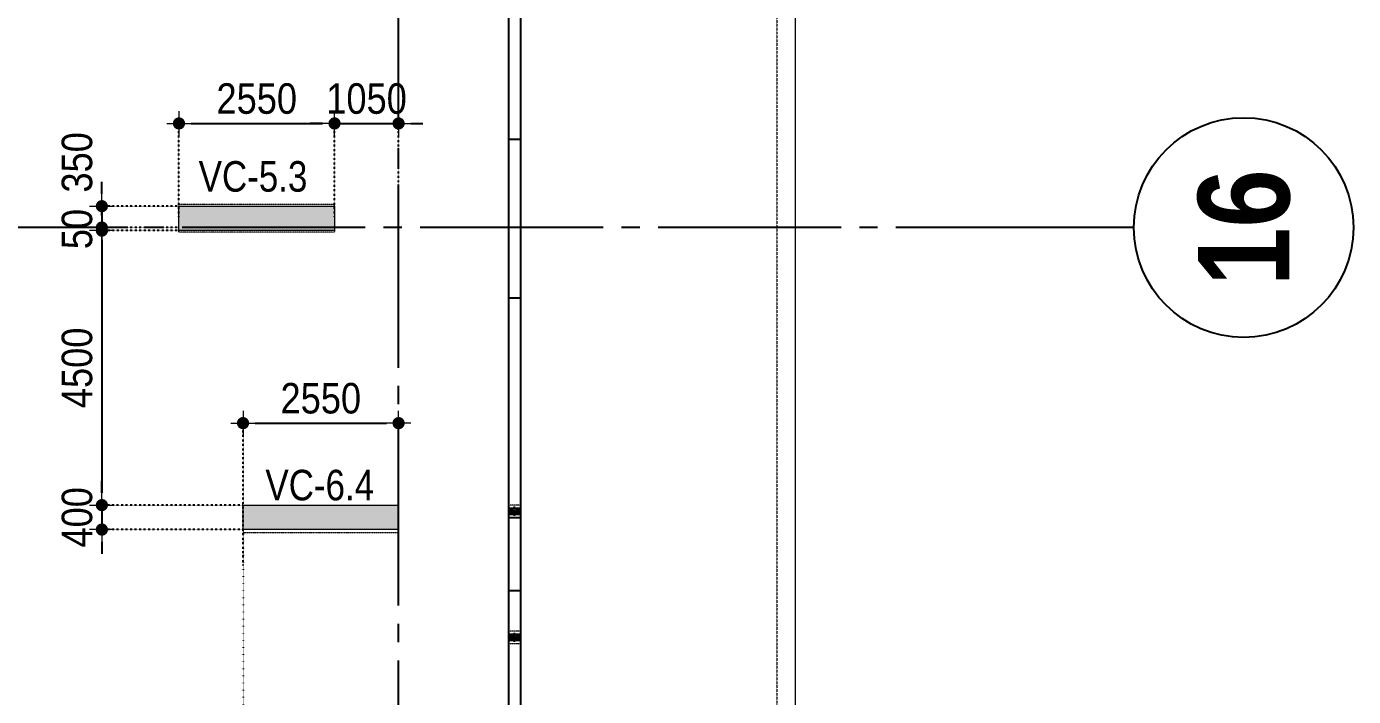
# Model space of a CAD drawing. Header units: millimetres. Extents: x -3973692 to -2843767, y 592734 to 838475.
# Drawn here: x -3455044 to -3433292, y 634745 to 645725 of the extents above; entities that cross this region are included whole.
import ezdxf
from ezdxf.enums import TextEntityAlignment as Align

# ---------------------------------------------------------------- set-up
doc = ezdxf.new("R2010")
doc.units = ezdxf.units.MM
doc.header["$MEASUREMENT"] = 0
doc.header["$PDMODE"] = 3
doc.header["$PDSIZE"] = -20
for name, pattern in [('CHG_XX_Cot_Tang 1$0$CENTER', [20.2, 12.7, -2.5, 2.5, -2.5]), ('CHG_XX_Cot_Tang 1$0$CENTER2', [28.575, 19.05, -3.175, 3.175, -3.175]), ('CHG_XX_Cot_Tang 1$0$HIDDEN', [0.375, 0.25, -0.125]), ('CHG_XX_Cot_Tang 1$0$MB_Luoi truc$0$HTT Hidden 21', [3, 2, -1]), ('CHG_XX_Luoi truc$0$MB_Luoi truc$0$Center101', [13, 10, -1, 1, -1]), ('DIVIDE2', [15.875, 6.35, -3.175, 0, -3.175, 0, -3.175]), ('DOT2', [0.125, 0, -0.125]), ('HIDDEN5', [2.8375, 1.25, -1.5875])]:
    doc.linetypes.add(name, pattern=pattern)
doc.layers.get('0').update_dxf_attribs({"lineweight": 9})
doc.layers.get('Defpoints').update_dxf_attribs({"color": 10, "lineweight": 0})
for name, color, linetype, lineweight in [("'S_General_Dim_1", 1, 'Continuous', 18), ("'S_General_Divide_3 Intermediate", 3, 'DIVIDE2', 40), ("CHG_XX_Cot_Tang 1$0$'S_Steel_Cont_2 Normal", 2, 'Continuous', 25), ("CHG_XX_Cot_Tang 1$0$'S_Steel_Cont_2 Normal_Plate", 150, 'Continuous', 15), ('CHG_XX_Cot_Tang 1$0$Cot thep', 51, 'Continuous', 15), ('CHG_XX_Cot_Tang 1$0$Net thay Tuong', 3, 'Continuous', 20), ('CHG_XX_Cot_Tang 1$0$NS-Pier', 150, 'Continuous', 9), ('CHG_XX_Cot_Tang 1$0$NS-Pier @ 1', 150, 'Continuous', 9), ('CHG_XX_Cot_Tang 1$0$NS-Pier @ 100', 150, 'Continuous', 9), ('CHG_XX_Cot_Tang 1$0$NS-Pier @ 150 VP1', 150, 'Continuous', 9), ('CHG_XX_Cot_Tang 1$0$NS-Pier @ 150 VP2', 150, 'Continuous', 9), ('CHG_XX_Cot_Tang 1$0$NS-Pier @ 150 VP3', 150, 'Continuous', 9), ('CHG_XX_Cot_Tang 1$0$NS-Pier @ 150 VP4', 150, 'Continuous', 9), ('CHG_XX_Cot_Tang 1$0$NS-Pier @ 150 VP5', 150, 'Continuous', 9), ('CHG_XX_Cot_Tang 1$0$NS-Pier @ 150 VP6', 150, 'Continuous', 9), ('CHG_XX_Cot_Tang 1$0$NS-Pier @ 150 VP7', 150, 'Continuous', 9), ('CHG_XX_Cot_Tang 1$0$NS-Pier @ 150 VP8', 150, 'Continuous', 9), ('CHG_XX_Cot_Tang 1$0$NS-Pier @ 150 VP9', 150, 'Continuous', 9), ('CHG_XX_Cot_Tang 1$0$NS-Pier @ 150 VPModel', 150, 'Continuous', 9), ('CHG_XX_Cot_Tang 1$0$NS-Pier @ 200 VP11', 150, 'Continuous', 9), ('CHG_XX_Cot_Tang 1$0$NS-Pier @ 200 VP12', 150, 'Continuous', 9), ('CHG_XX_Cot_Tang 1$0$NS-Pier @ 200 VP13', 150, 'Continuous', 9), ('CHG_XX_Cot_Tang 1$0$NS-Pier @ 200 VP14', 150, 'Continuous', 9), ('CHG_XX_Cot_Tang 1$0$NS-Pier @ 200 VP15', 150, 'Continuous', 9), ('CHG_XX_Cot_Tang 1$0$NS-Pier @ 200 VP16', 150, 'Continuous', 9), ('CHG_XX_Cot_Tang 1$0$NS-Pier @ 200 VP17', 150, 'Continuous', 9), ('CHG_XX_Cot_Tang 1$0$NS-Pier @ 200 VP18', 150, 'Continuous', 9), ('CHG_XX_Cot_Tang 1$0$NS-Pier @ 200 VP19', 150, 'Continuous', 9), ('CHG_XX_Cot_Tang 1$0$NS-Pier @ 200 VP21', 150, 'Continuous', 9), ('CHG_XX_Cot_Tang 1$0$NS-Pier @ 200 VP22', 150, 'Continuous', 9), ('CHG_XX_Cot_Tang 1$0$NS-Pier @ 200 VP23', 150, 'Continuous', 9), ('CHG_XX_Cot_Tang 1$0$NS-Pier @ 200 VP24', 150, 'Continuous', 9), ('CHG_XX_Cot_Tang 1$0$NS-Pier @ 200 VP25', 150, 'Continuous', 9), ('CHG_XX_Cot_Tang 1$0$NS-Pier @ 200 VP26', 150, 'Continuous', 9), ('CHG_XX_Cot_Tang 1$0$NS-Pier @ 200 VP27', 150, 'Continuous', 9), ('CHG_XX_Cot_Tang 1$0$NS-Pier @ 200 VP28', 150, 'Continuous', 9), ('CHG_XX_Cot_Tang 1$0$NS-Pier @ 200 VP30', 150, 'Continuous', 9), ('CHG_XX_Cot_Tang 1$0$NS-Pier @ 200 VP31', 150, 'Continuous', 9), ('CHG_XX_Cot_Tang 1$0$NS-Pier @ 200 VP32', 150, 'Continuous', 9), ('CHG_XX_Cot_Tang 1$0$NS-Pier @ 200 VP33', 150, 'Continuous', 9), ('CHG_XX_Cot_Tang 1$0$NS-Pier @ 200 VP34', 150, 'Continuous', 9), ('CHG_XX_Cot_Tang 1$0$NS-Pier @ 200 VP35', 150, 'Continuous', 9), ('CHG_XX_Cot_Tang 1$0$NS-Pier @ 200 VP36', 150, 'Continuous', 9), ('CHG_XX_Cot_Tang 1$0$NS-Pier @ 200 VP37', 150, 'Continuous', 9), ('CHG_XX_Cot_Tang 1$0$NS-Pier @ 200 VPModel', 150, 'Continuous', 9), ('CHG_XX_Cot_Tang 1$0$NS-Pier @ 350 VP10', 150, 'Continuous', 9), ('CHG_XX_Cot_Tang 1$0$NS-Pier @ 350 VP20', 150, 'Continuous', 9), ('CHG_XX_Cot_Tang 1$0$NS-Pier @ 350 VP29', 150, 'Continuous', 9), ('CHG_XX_Cot_Tang 1$0$NS-Pier @ 350 VPModel', 150, 'Continuous', 9), ('TEXT', 7, 'Continuous', 15)]:
    doc.layers.add(name, color=color, linetype=linetype, lineweight=lineweight)
for name, color, linetype in [("CHG_XX_Cot_Tang 1$0$'S_Concrete_Center_1", 8, 'CHG_XX_Cot_Tang 1$0$CENTER2'), ("CHG_XX_Cot_Tang 1$0$'S_Steel_ Bold", 8, 'Continuous'), ('CHG_XX_Cot_Tang 1$0$Vach VH3', 3, 'Continuous'), ('CHG_XX_Luoi truc$0$Grid', 34, 'Continuous'), ('CHG_XX_Luoi truc$0$Grid Line', 251, 'CHG_XX_Luoi truc$0$MB_Luoi truc$0$Center101'), ('dim', 1, 'Continuous')]:
    doc.layers.add(name, color=color, linetype=linetype)
doc.styles.add('arial', font='arial.ttf', dxfattribs={"width": 0.85})
doc.styles.add('CHG_XX_Luoi truc$0$MB_Luoi truc$0$Grid A-F$0$VNI-HelveCB', font='')
doc.styles.add('TTP-HelCon', font='')
doc.styles.get('CHG_XX_Luoi truc$0$MB_Luoi truc$0$Grid A-F$0$VNI-HelveCB').set_extended_font_data('VNI-Helve-Condense', bold=True)
doc.styles.get('TTP-HelCon').set_extended_font_data('VNI-Helve-Condense')
doc.dimstyles.new('200', dxfattribs={"dimscale": 200, "dimtxt": 2.5, "dimasz": 1, "dimexe": 0, "dimexo": 0, "dimgap": 0.75, "dimtad": 1, "dimdec": 0, "dimrnd": 10, "dimzin": 9, "dimdsep": 46, "dimtxsty": 'arial', "dimblk1": 'DIMDOT', "dimblk2": 'DIMDOT', "dimsah": 1, "dimcen": 2, "dimdle": 3, "dimclre": 8, "dimclrt": 2, "dimadec": 0, "dimazin": 0, "dimtfac": 1, "dimtdec": 0, "dimtix": 1, "dimtmove": 2, "dimatfit": 3, "dimldrblk": 'DIMPIJL', "dimfxl": 1, "dimtvp": 1.8, "dimtolj": 1, "dimtzin": 0, "dimarcsym": 0})

# ---------------------------------------------------------------- blocks, each defined once
blk = doc.blocks.new('*U3260')
at = {"layer": 'CHG_XX_Cot_Tang 1$0$NS-Pier @ 1'}
h = blk.add_hatch(color=256, dxfattribs=at)
h.dxf.hatch_style = 1
h.paths.add_polyline_path([(400, 0), (0, 0), (0, -2550), (400, -2550)])
at = {"layer": 'CHG_XX_Cot_Tang 1$0$NS-Pier @ 100'}
h = blk.add_hatch(color=256, dxfattribs=at)
h.dxf.hatch_style = 1
h.paths.add_polyline_path([(400, 0), (0, 0), (0, -2550), (400, -2550)])
at = {"layer": 'CHG_XX_Cot_Tang 1$0$NS-Pier @ 150 VP1'}
h = blk.add_hatch(color=256, dxfattribs=at)
h.dxf.hatch_style = 1
h.paths.add_polyline_path([(400, 0), (0, 0), (0, -2550), (400, -2550)])
at = {"layer": 'CHG_XX_Cot_Tang 1$0$NS-Pier @ 150 VP2'}
h = blk.add_hatch(color=256, dxfattribs=at)
h.dxf.hatch_style = 1
h.paths.add_polyline_path([(400, 0), (0, 0), (0, -2550), (400, -2550)])
at = {"layer": 'CHG_XX_Cot_Tang 1$0$NS-Pier @ 150 VP3'}
h = blk.add_hatch(color=256, dxfattribs=at)
h.dxf.hatch_style = 1
h.paths.add_polyline_path([(400, 0), (0, 0), (0, -2550), (400, -2550)])
at = {"layer": 'CHG_XX_Cot_Tang 1$0$NS-Pier @ 150 VP4'}
h = blk.add_hatch(color=256, dxfattribs=at)
h.dxf.hatch_style = 1
h.paths.add_polyline_path([(400, 0), (0, 0), (0, -2550), (400, -2550)])
at = {"layer": 'CHG_XX_Cot_Tang 1$0$NS-Pier @ 150 VP5'}
h = blk.add_hatch(color=256, dxfattribs=at)
h.dxf.hatch_style = 1
h.paths.add_polyline_path([(400, 0), (0, 0), (0, -2550), (400, -2550)])
at = {"layer": 'CHG_XX_Cot_Tang 1$0$NS-Pier @ 150 VP6'}
h = blk.add_hatch(color=256, dxfattribs=at)
h.dxf.hatch_style = 1
h.paths.add_polyline_path([(400, 0), (0, 0), (0, -2550), (400, -2550)])
at = {"layer": 'CHG_XX_Cot_Tang 1$0$NS-Pier @ 150 VP7'}
h = blk.add_hatch(color=256, dxfattribs=at)
h.dxf.hatch_style = 1
h.paths.add_polyline_path([(400, 0), (0, 0), (0, -2550), (400, -2550)])
at = {"layer": 'CHG_XX_Cot_Tang 1$0$NS-Pier @ 150 VP8'}
h = blk.add_hatch(color=256, dxfattribs=at)
h.dxf.hatch_style = 1
h.paths.add_polyline_path([(400, 0), (0, 0), (0, -2550), (400, -2550)])
at = {"layer": 'CHG_XX_Cot_Tang 1$0$NS-Pier @ 150 VP9'}
h = blk.add_hatch(color=256, dxfattribs=at)
h.dxf.hatch_style = 1
h.paths.add_polyline_path([(400, 0), (0, 0), (0, -2550), (400, -2550)])
at = {"layer": 'CHG_XX_Cot_Tang 1$0$NS-Pier @ 150 VPModel'}
h = blk.add_hatch(color=256, dxfattribs=at)
h.dxf.hatch_style = 1
h.paths.add_polyline_path([(400, 0), (0, 0), (0, -2550), (400, -2550)])
at = {"layer": 'CHG_XX_Cot_Tang 1$0$NS-Pier @ 200 VP11'}
h = blk.add_hatch(color=256, dxfattribs=at)
h.dxf.hatch_style = 1
h.paths.add_polyline_path([(400, 0), (0, 0), (0, -2550), (400, -2550)])
at = {"layer": 'CHG_XX_Cot_Tang 1$0$NS-Pier @ 200 VP12'}
h = blk.add_hatch(color=256, dxfattribs=at)
h.dxf.hatch_style = 1
h.paths.add_polyline_path([(400, 0), (0, 0), (0, -2550), (400, -2550)])
at = {"layer": 'CHG_XX_Cot_Tang 1$0$NS-Pier @ 200 VP13'}
h = blk.add_hatch(color=256, dxfattribs=at)
h.dxf.hatch_style = 1
h.paths.add_polyline_path([(400, 0), (0, 0), (0, -2550), (400, -2550)])
at = {"layer": 'CHG_XX_Cot_Tang 1$0$NS-Pier @ 200 VP14'}
h = blk.add_hatch(color=256, dxfattribs=at)
h.dxf.hatch_style = 1
h.paths.add_polyline_path([(400, 0), (0, 0), (0, -2550), (400, -2550)])
at = {"layer": 'CHG_XX_Cot_Tang 1$0$NS-Pier @ 200 VP15'}
h = blk.add_hatch(color=256, dxfattribs=at)
h.dxf.hatch_style = 1
h.paths.add_polyline_path([(400, 0), (0, 0), (0, -2550), (400, -2550)])
at = {"layer": 'CHG_XX_Cot_Tang 1$0$NS-Pier @ 200 VP16'}
h = blk.add_hatch(color=256, dxfattribs=at)
h.dxf.hatch_style = 1
h.paths.add_polyline_path([(400, 0), (0, 0), (0, -2550), (400, -2550)])
at = {"layer": 'CHG_XX_Cot_Tang 1$0$NS-Pier @ 200 VP17'}
h = blk.add_hatch(color=256, dxfattribs=at)
h.dxf.hatch_style = 1
h.paths.add_polyline_path([(400, 0), (0, 0), (0, -2550), (400, -2550)])
at = {"layer": 'CHG_XX_Cot_Tang 1$0$NS-Pier @ 200 VP18'}
h = blk.add_hatch(color=256, dxfattribs=at)
h.dxf.hatch_style = 1
h.paths.add_polyline_path([(400, 0), (0, 0), (0, -2550), (400, -2550)])
at = {"layer": 'CHG_XX_Cot_Tang 1$0$NS-Pier @ 200 VP19'}
h = blk.add_hatch(color=256, dxfattribs=at)
h.dxf.hatch_style = 1
h.paths.add_polyline_path([(400, 0), (0, 0), (0, -2550), (400, -2550)])
at = {"layer": 'CHG_XX_Cot_Tang 1$0$NS-Pier @ 200 VP21'}
h = blk.add_hatch(color=256, dxfattribs=at)
h.dxf.hatch_style = 1
h.paths.add_polyline_path([(400, 0), (0, 0), (0, -2550), (400, -2550)])
at = {"layer": 'CHG_XX_Cot_Tang 1$0$NS-Pier @ 200 VP22'}
h = blk.add_hatch(color=256, dxfattribs=at)
h.dxf.hatch_style = 1
h.paths.add_polyline_path([(400, 0), (0, 0), (0, -2550), (400, -2550)])
at = {"layer": 'CHG_XX_Cot_Tang 1$0$NS-Pier @ 200 VP23'}
h = blk.add_hatch(color=256, dxfattribs=at)
h.dxf.hatch_style = 1
h.paths.add_polyline_path([(400, 0), (0, 0), (0, -2550), (400, -2550)])
at = {"layer": 'CHG_XX_Cot_Tang 1$0$NS-Pier @ 200 VP24'}
h = blk.add_hatch(color=256, dxfattribs=at)
h.dxf.hatch_style = 1
h.paths.add_polyline_path([(400, 0), (0, 0), (0, -2550), (400, -2550)])
at = {"layer": 'CHG_XX_Cot_Tang 1$0$NS-Pier @ 200 VP25'}
h = blk.add_hatch(color=256, dxfattribs=at)
h.dxf.hatch_style = 1
h.paths.add_polyline_path([(400, 0), (0, 0), (0, -2550), (400, -2550)])
at = {"layer": 'CHG_XX_Cot_Tang 1$0$NS-Pier @ 200 VP26'}
h = blk.add_hatch(color=256, dxfattribs=at)
h.dxf.hatch_style = 1
h.paths.add_polyline_path([(400, 0), (0, 0), (0, -2550), (400, -2550)])
at = {"layer": 'CHG_XX_Cot_Tang 1$0$NS-Pier @ 200 VP27'}
h = blk.add_hatch(color=256, dxfattribs=at)
h.dxf.hatch_style = 1
h.paths.add_polyline_path([(400, 0), (0, 0), (0, -2550), (400, -2550)])
at = {"layer": 'CHG_XX_Cot_Tang 1$0$NS-Pier @ 200 VP28'}
h = blk.add_hatch(color=256, dxfattribs=at)
h.dxf.hatch_style = 1
h.paths.add_polyline_path([(400, 0), (0, 0), (0, -2550), (400, -2550)])
at = {"layer": 'CHG_XX_Cot_Tang 1$0$NS-Pier @ 200 VP30'}
h = blk.add_hatch(color=256, dxfattribs=at)
h.dxf.hatch_style = 1
h.paths.add_polyline_path([(400, 0), (0, 0), (0, -2550), (400, -2550)])
at = {"layer": 'CHG_XX_Cot_Tang 1$0$NS-Pier @ 200 VP31'}
h = blk.add_hatch(color=256, dxfattribs=at)
h.dxf.hatch_style = 1
h.paths.add_polyline_path([(400, 0), (0, 0), (0, -2550), (400, -2550)])
at = {"layer": 'CHG_XX_Cot_Tang 1$0$NS-Pier @ 200 VP32'}
h = blk.add_hatch(color=256, dxfattribs=at)
h.dxf.hatch_style = 1
h.paths.add_polyline_path([(400, 0), (0, 0), (0, -2550), (400, -2550)])
at = {"layer": 'CHG_XX_Cot_Tang 1$0$NS-Pier @ 200 VP33'}
h = blk.add_hatch(color=256, dxfattribs=at)
h.dxf.hatch_style = 1
h.paths.add_polyline_path([(400, 0), (0, 0), (0, -2550), (400, -2550)])
at = {"layer": 'CHG_XX_Cot_Tang 1$0$NS-Pier @ 200 VP34'}
h = blk.add_hatch(color=256, dxfattribs=at)
h.dxf.hatch_style = 1
h.paths.add_polyline_path([(400, 0), (0, 0), (0, -2550), (400, -2550)])
at = {"layer": 'CHG_XX_Cot_Tang 1$0$NS-Pier @ 200 VP35'}
h = blk.add_hatch(color=256, dxfattribs=at)
h.dxf.hatch_style = 1
h.paths.add_polyline_path([(400, 0), (0, 0), (0, -2550), (400, -2550)])
at = {"layer": 'CHG_XX_Cot_Tang 1$0$NS-Pier @ 200 VP36'}
h = blk.add_hatch(color=256, dxfattribs=at)
h.dxf.hatch_style = 1
h.paths.add_polyline_path([(400, 0), (0, 0), (0, -2550), (400, -2550)])
at = {"layer": 'CHG_XX_Cot_Tang 1$0$NS-Pier @ 200 VP37'}
h = blk.add_hatch(color=256, dxfattribs=at)
h.dxf.hatch_style = 1
h.paths.add_polyline_path([(400, 0), (0, 0), (0, -2550), (400, -2550)])
at = {"layer": 'CHG_XX_Cot_Tang 1$0$NS-Pier @ 200 VPModel'}
h = blk.add_hatch(color=256, dxfattribs=at)
h.dxf.hatch_style = 1
h.paths.add_polyline_path([(400, 0), (0, 0), (0, -2550), (400, -2550)])
at = {"layer": 'CHG_XX_Cot_Tang 1$0$NS-Pier @ 350 VP10'}
h = blk.add_hatch(color=256, dxfattribs=at)
h.dxf.hatch_style = 1
h.paths.add_polyline_path([(400, 0), (0, 0), (0, -2550), (400, -2550)])
at = {"layer": 'CHG_XX_Cot_Tang 1$0$NS-Pier @ 350 VP20'}
h = blk.add_hatch(color=256, dxfattribs=at)
h.dxf.hatch_style = 1
h.paths.add_polyline_path([(400, 0), (0, 0), (0, -2550), (400, -2550)])
at = {"layer": 'CHG_XX_Cot_Tang 1$0$NS-Pier @ 350 VP29'}
h = blk.add_hatch(color=256, dxfattribs=at)
h.dxf.hatch_style = 1
h.paths.add_polyline_path([(400, 0), (0, 0), (0, -2550), (400, -2550)])
at = {"layer": 'CHG_XX_Cot_Tang 1$0$NS-Pier @ 350 VPModel'}
h = blk.add_hatch(color=256, dxfattribs=at)
h.dxf.hatch_style = 1
h.paths.add_polyline_path([(400, 0), (0, 0), (0, -2550), (400, -2550)])
blk = doc.blocks.new('CHG_XX_Cot_Tang 1$0$Block A_C450x2250')
at = {"layer": 'CHG_XX_Cot_Tang 1$0$NS-Pier', "color": 9, "linetype": 'CHG_XX_Cot_Tang 1$0$MB_Luoi truc$0$HTT Hidden 21'}
blk.add_lwpolyline([(0, 0), (-50, 0), (-50, -2550), (0, -2550)], dxfattribs=at)
at = {"layer": 'CHG_XX_Cot_Tang 1$0$NS-Pier'}
blk.add_lwpolyline([(400, -2550), (0, -2550), (0, 0), (400, 0)], close=True, dxfattribs=at)
blk.add_blockref('*U3260', (0, 0), dxfattribs=at)
blk = doc.blocks.new('*U2973')
at = {"layer": "CHG_XX_Cot_Tang 1$0$'S_Steel_ Bold", "linetype": 'CHG_XX_Cot_Tang 1$0$CENTER', "ltscale": 0.05}
for p, q in [((-13, 0), (13, 0)), ((0, 13), (0, -13))]:
    blk.add_line(p, q, dxfattribs=at)
at = {"layer": "CHG_XX_Cot_Tang 1$0$'S_Steel_ Bold", "color": 1}
blk.add_circle((0, 0), 7, dxfattribs=at)
blk = doc.blocks.new('CHG_XX_Cot_Tang 1$0$A$C42BB3C5E')
at = {"color": 8, "linetype": 'CHG_XX_Cot_Tang 1$0$MB_Luoi truc$0$HTT Hidden 21'}
blk.add_lwpolyline([(-75, -113), (125, -113), (125, 87), (-75, 87)], close=True, dxfattribs=at)
at = {"layer": "CHG_XX_Cot_Tang 1$0$'S_Concrete_Center_1"}
for p, q in [((25, 63), (25, -88)), ((125, -13), (-83, -13))]:
    blk.add_line(p, q, dxfattribs=at)
at = {"layer": "CHG_XX_Cot_Tang 1$0$'S_Steel_Cont_2 Normal"}
blk.add_lwpolyline([(-37, -15, 0.414214), (-43, -21), (-43, -50), (-50, -50), (-50, 25), (-43, 25), (-43, -4, 0.414214), (-37, -10), (87, -10, 0.414214), (93, -4), (93, 25), (100, 25), (100, -50), (93, -50), (93, -21, 0.414214), (87, -15)], format="xyb", close=True, dxfattribs=at)
at = {"layer": "CHG_XX_Cot_Tang 1$0$'S_Steel_Cont_2 Normal_Plate"}
blk.add_lwpolyline([(115, 45), (115, -70), (-65, -70), (-65, 45)], close=True, dxfattribs=at)
at = {"layer": "CHG_XX_Cot_Tang 1$0$'S_Steel_ Bold"}
for p in [(-10, 20), (60, 20)]:
    blk.add_blockref('*U2973', p, dxfattribs=at)
at = {"layer": "CHG_XX_Cot_Tang 1$0$'S_Steel_ Bold", "xscale": -1, "rotation": 180}
for p in [(-10, -45), (60, -45)]:
    blk.add_blockref('*U2973', p, dxfattribs=at)
blk = doc.blocks.new('CHG_XX_Cot_Tang 1$0$net pergola')
at = {"layer": 'CHG_XX_Cot_Tang 1$0$Net thay Tuong', "rotation": 180}
for p in [(67057, -23712), (67057, -25779)]:
    blk.add_blockref('CHG_XX_Cot_Tang 1$0$A$C42BB3C5E', p, dxfattribs=at)
blk = doc.blocks.new('*U3261')
at = {"layer": 'CHG_XX_Cot_Tang 1$0$NS-Pier @ 1'}
h = blk.add_hatch(color=256, dxfattribs=at)
h.dxf.hatch_style = 1
h.paths.add_polyline_path([(200, 0), (-200, 0), (-200, -2550), (200, -2550)])
at = {"layer": 'CHG_XX_Cot_Tang 1$0$NS-Pier @ 100'}
h = blk.add_hatch(color=256, dxfattribs=at)
h.dxf.hatch_style = 1
h.paths.add_polyline_path([(200, 0), (-200, 0), (-200, -2550), (200, -2550)])
at = {"layer": 'CHG_XX_Cot_Tang 1$0$NS-Pier @ 150 VP1'}
h = blk.add_hatch(color=256, dxfattribs=at)
h.dxf.hatch_style = 1
h.paths.add_polyline_path([(200, 0), (-200, 0), (-200, -2550), (200, -2550)])
at = {"layer": 'CHG_XX_Cot_Tang 1$0$NS-Pier @ 150 VP2'}
h = blk.add_hatch(color=256, dxfattribs=at)
h.dxf.hatch_style = 1
h.paths.add_polyline_path([(200, 0), (-200, 0), (-200, -2550), (200, -2550)])
at = {"layer": 'CHG_XX_Cot_Tang 1$0$NS-Pier @ 150 VP3'}
h = blk.add_hatch(color=256, dxfattribs=at)
h.dxf.hatch_style = 1
h.paths.add_polyline_path([(200, 0), (-200, 0), (-200, -2550), (200, -2550)])
at = {"layer": 'CHG_XX_Cot_Tang 1$0$NS-Pier @ 150 VP4'}
h = blk.add_hatch(color=256, dxfattribs=at)
h.dxf.hatch_style = 1
h.paths.add_polyline_path([(200, 0), (-200, 0), (-200, -2550), (200, -2550)])
at = {"layer": 'CHG_XX_Cot_Tang 1$0$NS-Pier @ 150 VP5'}
h = blk.add_hatch(color=256, dxfattribs=at)
h.dxf.hatch_style = 1
h.paths.add_polyline_path([(200, 0), (-200, 0), (-200, -2550), (200, -2550)])
at = {"layer": 'CHG_XX_Cot_Tang 1$0$NS-Pier @ 150 VP6'}
h = blk.add_hatch(color=256, dxfattribs=at)
h.dxf.hatch_style = 1
h.paths.add_polyline_path([(200, 0), (-200, 0), (-200, -2550), (200, -2550)])
at = {"layer": 'CHG_XX_Cot_Tang 1$0$NS-Pier @ 150 VP7'}
h = blk.add_hatch(color=256, dxfattribs=at)
h.dxf.hatch_style = 1
h.paths.add_polyline_path([(200, 0), (-200, 0), (-200, -2550), (200, -2550)])
at = {"layer": 'CHG_XX_Cot_Tang 1$0$NS-Pier @ 150 VP8'}
h = blk.add_hatch(color=256, dxfattribs=at)
h.dxf.hatch_style = 1
h.paths.add_polyline_path([(200, 0), (-200, 0), (-200, -2550), (200, -2550)])
at = {"layer": 'CHG_XX_Cot_Tang 1$0$NS-Pier @ 150 VP9'}
h = blk.add_hatch(color=256, dxfattribs=at)
h.dxf.hatch_style = 1
h.paths.add_polyline_path([(200, 0), (-200, 0), (-200, -2550), (200, -2550)])
at = {"layer": 'CHG_XX_Cot_Tang 1$0$NS-Pier @ 150 VPModel'}
h = blk.add_hatch(color=256, dxfattribs=at)
h.dxf.hatch_style = 1
h.paths.add_polyline_path([(200, 0), (-200, 0), (-200, -2550), (200, -2550)])
at = {"layer": 'CHG_XX_Cot_Tang 1$0$NS-Pier @ 200 VP11'}
h = blk.add_hatch(color=256, dxfattribs=at)
h.dxf.hatch_style = 1
h.paths.add_polyline_path([(200, 0), (-200, 0), (-200, -2550), (200, -2550)])
at = {"layer": 'CHG_XX_Cot_Tang 1$0$NS-Pier @ 200 VP12'}
h = blk.add_hatch(color=256, dxfattribs=at)
h.dxf.hatch_style = 1
h.paths.add_polyline_path([(200, 0), (-200, 0), (-200, -2550), (200, -2550)])
at = {"layer": 'CHG_XX_Cot_Tang 1$0$NS-Pier @ 200 VP13'}
h = blk.add_hatch(color=256, dxfattribs=at)
h.dxf.hatch_style = 1
h.paths.add_polyline_path([(200, 0), (-200, 0), (-200, -2550), (200, -2550)])
at = {"layer": 'CHG_XX_Cot_Tang 1$0$NS-Pier @ 200 VP14'}
h = blk.add_hatch(color=256, dxfattribs=at)
h.dxf.hatch_style = 1
h.paths.add_polyline_path([(200, 0), (-200, 0), (-200, -2550), (200, -2550)])
at = {"layer": 'CHG_XX_Cot_Tang 1$0$NS-Pier @ 200 VP15'}
h = blk.add_hatch(color=256, dxfattribs=at)
h.dxf.hatch_style = 1
h.paths.add_polyline_path([(200, 0), (-200, 0), (-200, -2550), (200, -2550)])
at = {"layer": 'CHG_XX_Cot_Tang 1$0$NS-Pier @ 200 VP16'}
h = blk.add_hatch(color=256, dxfattribs=at)
h.dxf.hatch_style = 1
h.paths.add_polyline_path([(200, 0), (-200, 0), (-200, -2550), (200, -2550)])
at = {"layer": 'CHG_XX_Cot_Tang 1$0$NS-Pier @ 200 VP17'}
h = blk.add_hatch(color=256, dxfattribs=at)
h.dxf.hatch_style = 1
h.paths.add_polyline_path([(200, 0), (-200, 0), (-200, -2550), (200, -2550)])
at = {"layer": 'CHG_XX_Cot_Tang 1$0$NS-Pier @ 200 VP18'}
h = blk.add_hatch(color=256, dxfattribs=at)
h.dxf.hatch_style = 1
h.paths.add_polyline_path([(200, 0), (-200, 0), (-200, -2550), (200, -2550)])
at = {"layer": 'CHG_XX_Cot_Tang 1$0$NS-Pier @ 200 VP19'}
h = blk.add_hatch(color=256, dxfattribs=at)
h.dxf.hatch_style = 1
h.paths.add_polyline_path([(200, 0), (-200, 0), (-200, -2550), (200, -2550)])
at = {"layer": 'CHG_XX_Cot_Tang 1$0$NS-Pier @ 200 VP21'}
h = blk.add_hatch(color=256, dxfattribs=at)
h.dxf.hatch_style = 1
h.paths.add_polyline_path([(200, 0), (-200, 0), (-200, -2550), (200, -2550)])
at = {"layer": 'CHG_XX_Cot_Tang 1$0$NS-Pier @ 200 VP22'}
h = blk.add_hatch(color=256, dxfattribs=at)
h.dxf.hatch_style = 1
h.paths.add_polyline_path([(200, 0), (-200, 0), (-200, -2550), (200, -2550)])
at = {"layer": 'CHG_XX_Cot_Tang 1$0$NS-Pier @ 200 VP23'}
h = blk.add_hatch(color=256, dxfattribs=at)
h.dxf.hatch_style = 1
h.paths.add_polyline_path([(200, 0), (-200, 0), (-200, -2550), (200, -2550)])
at = {"layer": 'CHG_XX_Cot_Tang 1$0$NS-Pier @ 200 VP24'}
h = blk.add_hatch(color=256, dxfattribs=at)
h.dxf.hatch_style = 1
h.paths.add_polyline_path([(200, 0), (-200, 0), (-200, -2550), (200, -2550)])
at = {"layer": 'CHG_XX_Cot_Tang 1$0$NS-Pier @ 200 VP25'}
h = blk.add_hatch(color=256, dxfattribs=at)
h.dxf.hatch_style = 1
h.paths.add_polyline_path([(200, 0), (-200, 0), (-200, -2550), (200, -2550)])
at = {"layer": 'CHG_XX_Cot_Tang 1$0$NS-Pier @ 200 VP26'}
h = blk.add_hatch(color=256, dxfattribs=at)
h.dxf.hatch_style = 1
h.paths.add_polyline_path([(200, 0), (-200, 0), (-200, -2550), (200, -2550)])
at = {"layer": 'CHG_XX_Cot_Tang 1$0$NS-Pier @ 200 VP27'}
h = blk.add_hatch(color=256, dxfattribs=at)
h.dxf.hatch_style = 1
h.paths.add_polyline_path([(200, 0), (-200, 0), (-200, -2550), (200, -2550)])
at = {"layer": 'CHG_XX_Cot_Tang 1$0$NS-Pier @ 200 VP28'}
h = blk.add_hatch(color=256, dxfattribs=at)
h.dxf.hatch_style = 1
h.paths.add_polyline_path([(200, 0), (-200, 0), (-200, -2550), (200, -2550)])
at = {"layer": 'CHG_XX_Cot_Tang 1$0$NS-Pier @ 200 VP30'}
h = blk.add_hatch(color=256, dxfattribs=at)
h.dxf.hatch_style = 1
h.paths.add_polyline_path([(200, 0), (-200, 0), (-200, -2550), (200, -2550)])
at = {"layer": 'CHG_XX_Cot_Tang 1$0$NS-Pier @ 200 VP31'}
h = blk.add_hatch(color=256, dxfattribs=at)
h.dxf.hatch_style = 1
h.paths.add_polyline_path([(200, 0), (-200, 0), (-200, -2550), (200, -2550)])
at = {"layer": 'CHG_XX_Cot_Tang 1$0$NS-Pier @ 200 VP32'}
h = blk.add_hatch(color=256, dxfattribs=at)
h.dxf.hatch_style = 1
h.paths.add_polyline_path([(200, 0), (-200, 0), (-200, -2550), (200, -2550)])
at = {"layer": 'CHG_XX_Cot_Tang 1$0$NS-Pier @ 200 VP33'}
h = blk.add_hatch(color=256, dxfattribs=at)
h.dxf.hatch_style = 1
h.paths.add_polyline_path([(200, 0), (-200, 0), (-200, -2550), (200, -2550)])
at = {"layer": 'CHG_XX_Cot_Tang 1$0$NS-Pier @ 200 VP34'}
h = blk.add_hatch(color=256, dxfattribs=at)
h.dxf.hatch_style = 1
h.paths.add_polyline_path([(200, 0), (-200, 0), (-200, -2550), (200, -2550)])
at = {"layer": 'CHG_XX_Cot_Tang 1$0$NS-Pier @ 200 VP35'}
h = blk.add_hatch(color=256, dxfattribs=at)
h.dxf.hatch_style = 1
h.paths.add_polyline_path([(200, 0), (-200, 0), (-200, -2550), (200, -2550)])
at = {"layer": 'CHG_XX_Cot_Tang 1$0$NS-Pier @ 200 VP36'}
h = blk.add_hatch(color=256, dxfattribs=at)
h.dxf.hatch_style = 1
h.paths.add_polyline_path([(200, 0), (-200, 0), (-200, -2550), (200, -2550)])
at = {"layer": 'CHG_XX_Cot_Tang 1$0$NS-Pier @ 200 VP37'}
h = blk.add_hatch(color=256, dxfattribs=at)
h.dxf.hatch_style = 1
h.paths.add_polyline_path([(200, 0), (-200, 0), (-200, -2550), (200, -2550)])
at = {"layer": 'CHG_XX_Cot_Tang 1$0$NS-Pier @ 200 VPModel'}
h = blk.add_hatch(color=256, dxfattribs=at)
h.dxf.hatch_style = 1
h.paths.add_polyline_path([(200, 0), (-200, 0), (-200, -2550), (200, -2550)])
at = {"layer": 'CHG_XX_Cot_Tang 1$0$NS-Pier @ 350 VP10'}
h = blk.add_hatch(color=256, dxfattribs=at)
h.dxf.hatch_style = 1
h.paths.add_polyline_path([(200, 0), (-200, 0), (-200, -2550), (200, -2550)])
at = {"layer": 'CHG_XX_Cot_Tang 1$0$NS-Pier @ 350 VP20'}
h = blk.add_hatch(color=256, dxfattribs=at)
h.dxf.hatch_style = 1
h.paths.add_polyline_path([(200, 0), (-200, 0), (-200, -2550), (200, -2550)])
at = {"layer": 'CHG_XX_Cot_Tang 1$0$NS-Pier @ 350 VP29'}
h = blk.add_hatch(color=256, dxfattribs=at)
h.dxf.hatch_style = 1
h.paths.add_polyline_path([(200, 0), (-200, 0), (-200, -2550), (200, -2550)])
at = {"layer": 'CHG_XX_Cot_Tang 1$0$NS-Pier @ 350 VPModel'}
h = blk.add_hatch(color=256, dxfattribs=at)
h.dxf.hatch_style = 1
h.paths.add_polyline_path([(200, 0), (-200, 0), (-200, -2550), (200, -2550)])
blk = doc.blocks.new('CHG_XX_Cot_Tang 1$0$400x2250_cen')
at = {"layer": 'CHG_XX_Cot_Tang 1$0$NS-Pier', "color": 9, "linetype": 'CHG_XX_Cot_Tang 1$0$MB_Luoi truc$0$HTT Hidden 21'}
for points in [[(-200, 0), (-225, 0), (-225, -2550), (-200, -2550)], [(200, 0), (225, 0), (225, -2550), (200, -2550)]]:
    blk.add_lwpolyline(points, dxfattribs=at)
at = {"layer": 'CHG_XX_Cot_Tang 1$0$NS-Pier'}
blk.add_lwpolyline([(200, -2550), (-200, -2550), (-200, 0), (200, 0)], close=True, dxfattribs=at)
blk.add_blockref('*U3261', (0, 0), dxfattribs=at)
blk = doc.blocks.new('*U2841')
at = {"layer": 'CHG_XX_Luoi truc$0$Grid Line'}
blk.add_line((0, 0), (0, 608), dxfattribs=at)
at = {"layer": 'CHG_XX_Luoi truc$0$Grid', "lineweight": -2, "style": 'CHG_XX_Luoi truc$0$MB_Luoi truc$0$Grid A-F$0$VNI-HelveCB'}
for tag, p in [('GRIDSUB', (0, 617)), ('GRID', (0, -9))]:
    blk.add_attdef(tag, text='', height=5, dxfattribs=at).set_placement(p, align=Align.MIDDLE)
blk = doc.blocks.new('*U2843')
at = {"layer": 'CHG_XX_Luoi truc$0$Grid', "lineweight": -2}
blk.add_line((0, -3), (0, 0), dxfattribs=at)
blk.add_circle((0, -9), 6, dxfattribs=at)
at = {"layer": 'CHG_XX_Luoi truc$0$Grid Line'}
blk.add_line((0, 0), (0, 438), dxfattribs=at)
at = {"layer": 'CHG_XX_Luoi truc$0$Grid', "lineweight": -2, "style": 'CHG_XX_Luoi truc$0$MB_Luoi truc$0$Grid A-F$0$VNI-HelveCB'}
for tag, p in [('GRIDSUB', (0, 447)), ('GRID', (0, -9))]:
    blk.add_attdef(tag, text='', height=5, dxfattribs=at).set_placement(p, align=Align.MIDDLE)
blk = doc.blocks.new('CHG_XX_Luoi truc')
at = {"layer": 'CHG_XX_Luoi truc$0$Grid', "xscale": 300, "yscale": 300, "zscale": 300}
blk.add_blockref('*U2841', (99550, -12747), dxfattribs=at)
at = {"layer": 'CHG_XX_Luoi truc$0$Grid'}
ref = blk.add_blockref('*U2843', (110703, 32450), dxfattribs=dict(at, xscale=300.0000000000013, yscale=300.0000000000013, zscale=300.0000000000013, rotation=90))
ref.add_attrib('GRID', '16', dxfattribs={"lineweight": -2, "height": 1500, "rotation": 90, "style": 'CHG_XX_Luoi truc$0$MB_Luoi truc$0$Grid A-F$0$VNI-HelveCB'}).set_placement((113403, 32450), align=Align.MIDDLE)
blk = doc.blocks.new('CHG_XX_Cot_Tang 1')
at = {"layer": 'CHG_XX_Cot_Tang 1$0$NS-Pier', "linetype": 'Continuous', "ltscale": 5}
blk.add_lwpolyline([(-300, 85450), (-10900, 85450), (-10900, 163400), (99639.2, 163400), (106050, 158254.3), (106050, -6022), (103575.5, -9000), (32350, -9000), (32350, 84050), (-300, 84050)], close=True, dxfattribs=at)
at = {"layer": 'CHG_XX_Cot_Tang 1$0$NS-Pier', "linetype": 'CHG_XX_Cot_Tang 1$0$HIDDEN', "ltscale": 5}
blk.add_lwpolyline([(32650, 84350), (0, 84350), (0, 85750), (-10600, 85750), (-10600, 163100), (99533.7, 163100), (105750, 158110.4), (105750, -5913.6), (103434.7, -8700), (32650, -8700), (32650, 84350), (32650, -8700), (103404.7, -8700)], dxfattribs=at)
at = {"layer": 'CHG_XX_Cot_Tang 1$0$Vach VH3'}
for p, q in [((101550, 50315.8), (101550, -2000)), ((101350, 50233.2), (101350, -1800)), ((101350, 33900), (101550, 33900)), ((101350, 31300), (101550, 31300)), ((101350, 27700), (101550, 27700)), ((101350, 26500), (101550, 26500))]:
    blk.add_line(p, q, dxfattribs=at)
at = {"layer": 'CHG_XX_Cot_Tang 1$0$Cot thep'}
blk.add_blockref('CHG_XX_Cot_Tang 1$0$net pergola', (34418.2, 51500), dxfattribs=at)
at = {"layer": 'CHG_XX_Cot_Tang 1$0$NS-Pier'}
blk.add_blockref('CHG_XX_Luoi truc', (0, 0), dxfattribs=at)
at = {"layer": 'CHG_XX_Cot_Tang 1$0$NS-Pier', "color": 8, "linetype": 'CHG_XX_Cot_Tang 1$0$MB_Luoi truc$0$HTT Hidden 21', "rotation": 270}
blk.add_blockref('CHG_XX_Cot_Tang 1$0$400x2250_cen', (98500, 32600), dxfattribs=at)
at = {"layer": 'CHG_XX_Cot_Tang 1$0$NS-Pier', "rotation": 90.00000000000001}
blk.add_blockref('CHG_XX_Cot_Tang 1$0$Block A_C450x2250', (97000, 27500), dxfattribs=at)
blk = doc.blocks.new('DIMDOT')
for p, q in [((1, 0), (-1, 0)), ((0, -1), (0, 1))]:
    blk.add_line(p, q)
at = {"const_width": 0.5}
blk.add_lwpolyline([(-0.25, 0, 1), (0.25, 0, 1)], format="xyb", close=True, dxfattribs=at)
blk = doc.blocks.new('*D264')
at = {"layer": "'S_General_Dim_1", "color": 0, "lineweight": -2, "transparency": 16777216}
for p, q in [((-3453809, 642981), (-3453809, 643181)), ((-3453809, 642781), (-3453809, 642431)), ((-3453809, 642231), (-3453809, 642031))]:
    blk.add_line(p, q, dxfattribs=at)
at = {"layer": "'S_General_Dim_1", "color": 8, "linetype": 'HIDDEN5', "lineweight": -2, "transparency": 16777216}
for p, q in [((-3452545, 642781), (-3453809, 642781)), ((-3452545, 642431), (-3453809, 642431))]:
    blk.add_line(p, q, dxfattribs=at)
at = {"layer": 'Defpoints', "color": 0, "transparency": 16777216}
for p in [(-3452545, 642781), (-3453809, 642431), (-3452545, 642431)]:
    blk.add_point(p, dxfattribs=at)
at = {"layer": "'S_General_Dim_1", "color": 0, "lineweight": -2, "transparency": 16777216, "xscale": 200, "yscale": 200, "zscale": 200}
for p, rotation in [((-3453809, 642781), 270), ((-3453809, 642431), 90)]:
    blk.add_blockref('DIMDOT', p, dxfattribs=dict(at, rotation=rotation))
at = {"layer": "'S_General_Dim_1", "color": 2, "transparency": 16777216, "insert": (-3454214, 643499), "char_height": 500, "attachment_point": 5, "rotation": 90, "style": 'arial'}
blk.add_mtext('\\A1;350', dxfattribs=at)
blk = doc.blocks.new('DIMPIJL')
at = {"linetype": 'ByBlock'}
blk.add_solid([(-2.5, 0.42), (-2.5, -0.42), (0, 0)], dxfattribs=at)
blk = doc.blocks.new('*D265')
at = {"layer": "'S_General_Dim_1", "color": 8, "linetype": 'HIDDEN5', "lineweight": -2, "transparency": 16777216}
for p, q in [((-3452545, 642381), (-3453809, 642381)), ((-3451495, 637881), (-3453809, 637881))]:
    blk.add_line(p, q, dxfattribs=at)
at = {"layer": "'S_General_Dim_1", "color": 0, "lineweight": -2, "transparency": 16777216}
blk.add_line((-3453809, 642181), (-3453809, 638081), dxfattribs=at)
at = {"layer": 'Defpoints', "color": 0, "transparency": 16777216}
for p in [(-3452545, 642381), (-3453809, 637881), (-3451495, 637881)]:
    blk.add_point(p, dxfattribs=at)
at = {"layer": "'S_General_Dim_1", "color": 0, "lineweight": -2, "transparency": 16777216, "xscale": 200, "yscale": 200, "zscale": 200}
for p, rotation in [((-3453809, 642381), 90), ((-3453809, 637881), 270)]:
    blk.add_blockref('DIMDOT', p, dxfattribs=dict(at, rotation=rotation))
at = {"layer": "'S_General_Dim_1", "color": 2, "transparency": 16777216, "insert": (-3454214, 640131), "char_height": 500, "attachment_point": 5, "rotation": 90, "style": 'arial'}
blk.add_mtext('\\A1;4500', dxfattribs=at)
blk = doc.blocks.new('*D266')
at = {"layer": "'S_General_Dim_1", "color": 0, "lineweight": -2, "transparency": 16777216}
for p, q in [((-3453809, 638081), (-3453809, 638281)), ((-3453809, 637881), (-3453809, 637481)), ((-3453809, 637281), (-3453809, 637081))]:
    blk.add_line(p, q, dxfattribs=at)
at = {"layer": "'S_General_Dim_1", "color": 8, "linetype": 'HIDDEN5', "lineweight": -2, "transparency": 16777216}
for p, q in [((-3451495, 637881), (-3453809, 637881)), ((-3451495, 637481), (-3453809, 637481))]:
    blk.add_line(p, q, dxfattribs=at)
at = {"layer": 'Defpoints', "color": 0, "transparency": 16777216}
for p in [(-3451495, 637881), (-3453809, 637481), (-3451495, 637481)]:
    blk.add_point(p, dxfattribs=at)
at = {"layer": "'S_General_Dim_1", "color": 0, "lineweight": -2, "transparency": 16777216, "xscale": 200, "yscale": 200, "zscale": 200}
for p, rotation in [((-3453809, 637881), 270), ((-3453809, 637481), 90)]:
    blk.add_blockref('DIMDOT', p, dxfattribs=dict(at, rotation=rotation))
at = {"layer": "'S_General_Dim_1", "color": 2, "transparency": 16777216, "insert": (-3454214, 637681), "char_height": 500, "attachment_point": 5, "rotation": 90, "style": 'arial'}
blk.add_mtext('\\A1;400', dxfattribs=at)
blk = doc.blocks.new('*D282')
at = {"layer": "'S_General_Dim_1", "color": 8, "linetype": 'HIDDEN5', "lineweight": -2, "transparency": 16777216}
for p, q in [((-3452545, 642606), (-3452545, 644137)), ((-3449995, 642606), (-3449995, 644137))]:
    blk.add_line(p, q, dxfattribs=at)
at = {"layer": "'S_General_Dim_1", "color": 0, "lineweight": -2, "transparency": 16777216}
blk.add_line((-3452345, 644137), (-3450195, 644137), dxfattribs=at)
at = {"layer": 'Defpoints', "color": 0, "transparency": 16777216}
for p in [(-3449995, 644137), (-3452545, 642606), (-3449995, 642606)]:
    blk.add_point(p, dxfattribs=at)
at = {"layer": "'S_General_Dim_1", "color": 0, "lineweight": -2, "transparency": 16777216, "xscale": 200, "yscale": 200, "zscale": 200, "rotation": 180}
blk.add_blockref('DIMDOT', (-3452545, 644137), dxfattribs=at)
at = {"layer": "'S_General_Dim_1", "color": 0, "lineweight": -2, "transparency": 16777216, "xscale": 200, "yscale": 200, "zscale": 200}
blk.add_blockref('DIMDOT', (-3449995, 644137), dxfattribs=at)
at = {"layer": "'S_General_Dim_1", "color": 2, "transparency": 16777216, "insert": (-3451270, 644542), "char_height": 500, "attachment_point": 5, "style": 'arial'}
blk.add_mtext('\\A1;2550', dxfattribs=at)
blk = doc.blocks.new('*D283')
at = {"layer": "'S_General_Dim_1", "color": 0, "lineweight": -2, "transparency": 16777216}
for p, q in [((-3450195, 644137), (-3450395, 644137)), ((-3449995, 644137), (-3448945, 644137)), ((-3448745, 644137), (-3448545, 644137))]:
    blk.add_line(p, q, dxfattribs=at)
at = {"layer": "'S_General_Dim_1", "color": 8, "linetype": 'HIDDEN5', "lineweight": -2, "transparency": 16777216}
for p, q in [((-3449995, 642606), (-3449995, 644137)), ((-3448945, 642606), (-3448945, 644137))]:
    blk.add_line(p, q, dxfattribs=at)
at = {"layer": 'Defpoints', "color": 0, "transparency": 16777216}
for p in [(-3448945, 644137), (-3449995, 642606), (-3448945, 642606)]:
    blk.add_point(p, dxfattribs=at)
at = {"layer": "'S_General_Dim_1", "color": 0, "lineweight": -2, "transparency": 16777216, "xscale": 200, "yscale": 200, "zscale": 200}
blk.add_blockref('DIMDOT', (-3449995, 644137), dxfattribs=at)
at = {"layer": "'S_General_Dim_1", "color": 0, "lineweight": -2, "transparency": 16777216, "xscale": 200, "yscale": 200, "zscale": 200, "rotation": 180}
blk.add_blockref('DIMDOT', (-3448945, 644137), dxfattribs=at)
at = {"layer": "'S_General_Dim_1", "color": 2, "transparency": 16777216, "insert": (-3449470, 644542), "char_height": 500, "attachment_point": 5, "style": 'arial'}
blk.add_mtext('\\A1;1050', dxfattribs=at)
blk = doc.blocks.new('*D284')
at = {"layer": "'S_General_Dim_1", "color": 8, "linetype": 'HIDDEN5', "lineweight": -2, "transparency": 16777216}
for p, q in [((-3451495, 636894), (-3451495, 639225)), ((-3448945, 636894), (-3448945, 639225))]:
    blk.add_line(p, q, dxfattribs=at)
at = {"layer": "'S_General_Dim_1", "color": 0, "lineweight": -2, "transparency": 16777216}
blk.add_line((-3451295, 639225), (-3449145, 639225), dxfattribs=at)
at = {"layer": 'Defpoints', "color": 0, "transparency": 16777216}
for p in [(-3448945, 639225), (-3451495, 636894), (-3448945, 636894)]:
    blk.add_point(p, dxfattribs=at)
at = {"layer": "'S_General_Dim_1", "color": 0, "lineweight": -2, "transparency": 16777216, "xscale": 200, "yscale": 200, "zscale": 200, "rotation": 180}
blk.add_blockref('DIMDOT', (-3451495, 639225), dxfattribs=at)
at = {"layer": "'S_General_Dim_1", "color": 0, "lineweight": -2, "transparency": 16777216, "xscale": 200, "yscale": 200, "zscale": 200}
blk.add_blockref('DIMDOT', (-3448945, 639225), dxfattribs=at)
at = {"layer": "'S_General_Dim_1", "color": 2, "transparency": 16777216, "insert": (-3450220, 639630), "char_height": 500, "attachment_point": 5, "style": 'arial'}
blk.add_mtext('\\A1;2550', dxfattribs=at)
blk = doc.blocks.new('c')
at = {"layer": 'TEXT', "color": 3, "style": 'TTP-HelCon'}
for s, p in [('VC-5.3', (-3277, 33038)), ('VC-6.4', (-2183, 27979))]:
    blk.add_text(s, height=500, dxfattribs=at).set_placement(p)
blk = doc.blocks.new('*D1721')
at = {"layer": "'S_General_Dim_1", "color": 0, "lineweight": -2, "transparency": 16777216}
for p, q in [((-3453809, 642631), (-3453809, 642831)), ((-3453809, 642431), (-3453809, 642381)), ((-3453809, 642181), (-3453809, 641981))]:
    blk.add_line(p, q, dxfattribs=at)
at = {"layer": "'S_General_Dim_1", "color": 8, "linetype": 'HIDDEN5', "lineweight": -2, "transparency": 16777216}
for p, q in [((-3452545, 642431), (-3453809, 642431)), ((-3452545, 642381), (-3453809, 642381))]:
    blk.add_line(p, q, dxfattribs=at)
at = {"layer": 'Defpoints', "color": 0, "transparency": 16777216}
for p in [(-3453809, 642381), (-3452545, 642431), (-3452545, 642381)]:
    blk.add_point(p, dxfattribs=at)
at = {"layer": "'S_General_Dim_1", "color": 0, "lineweight": -2, "transparency": 16777216, "xscale": 200, "yscale": 200, "zscale": 200}
for p, rotation in [((-3453809, 642431), 270), ((-3453809, 642381), 90)]:
    blk.add_blockref('DIMDOT', p, dxfattribs=dict(at, rotation=rotation))
at = {"layer": "'S_General_Dim_1", "color": 2, "transparency": 16777216, "insert": (-3454214, 642406), "char_height": 500, "attachment_point": 5, "rotation": 90, "style": 'arial'}
blk.add_mtext('\\A1;50', dxfattribs=at)

msp = doc.modelspace()

# ---------------------------------------------------------------- linework, layer by layer
at = {"layer": 'dim', "linetype": 'DOT2', "ltscale": 10}
msp.add_line((-3451495.2, 637481), (-3451495.2, 615231), dxfattribs=at)

# ---------------------------------------------------------------- block references
at = {"layer": "'S_General_Divide_3 Intermediate"}
msp.add_blockref('CHG_XX_Cot_Tang 1', (-3548495.2, 609981), dxfattribs=at)
at = {"layer": 'TEXT'}
msp.add_blockref('c', (-3448945.2, 609981), dxfattribs=at)

# ---------------------------------------------------------------- dimensions: what is measured, and where the dimension line sits
at = {"layer": "'S_General_Dim_1"}
for base, p1, p2, picture, middle in [((-3449995.2, 644137), (-3452545.2, 642606), (-3449995.2, 642606), '*D282', (-3451270.2, 644542.2)), ((-3448945.2, 644137), (-3449995.2, 642606), (-3448945.2, 642606), '*D283', (-3449470.2, 644542.2)), ((-3448945.2, 639224.9), (-3451495.2, 636894.5), (-3448945.2, 636894.5), '*D284', (-3450220.2, 639630.2))]:
    dim = msp.add_linear_dim(base=base, p1=p1, p2=p2, dimstyle='200', dxfattribs=at)
    dim.commit()
    dim.dimension.update_dxf_attribs({"geometry": picture, "text_midpoint": middle})
dim = msp.add_linear_dim(base=(-3453808.9, 642431), p1=(-3452545.2, 642781), p2=(-3452545.2, 642431), angle=90, dimstyle='200', dxfattribs=at)
dim.commit()
dim.dimension.update_dxf_attribs({"geometry": '*D264', "text_midpoint": (-3454214.3, 643498.9), "dimtype": 160})
for base, p1, p2, picture, middle in [((-3453808.9, 642381), (-3452545.2, 642431), (-3452545.2, 642381), '*D1721', (-3454214.2, 642406)), ((-3453808.9, 637881), (-3452545.2, 642381), (-3451495.2, 637881), '*D265', (-3454214.2, 640131)), ((-3453808.9, 637481), (-3451495.2, 637881), (-3451495.2, 637481), '*D266', (-3454214.2, 637681))]:
    dim = msp.add_linear_dim(base=base, p1=p1, p2=p2, angle=90, dimstyle='200', dxfattribs=at)
    dim.commit()
    dim.dimension.update_dxf_attribs({"geometry": picture, "text_midpoint": middle})

doc.saveas('drawing.dxf')
